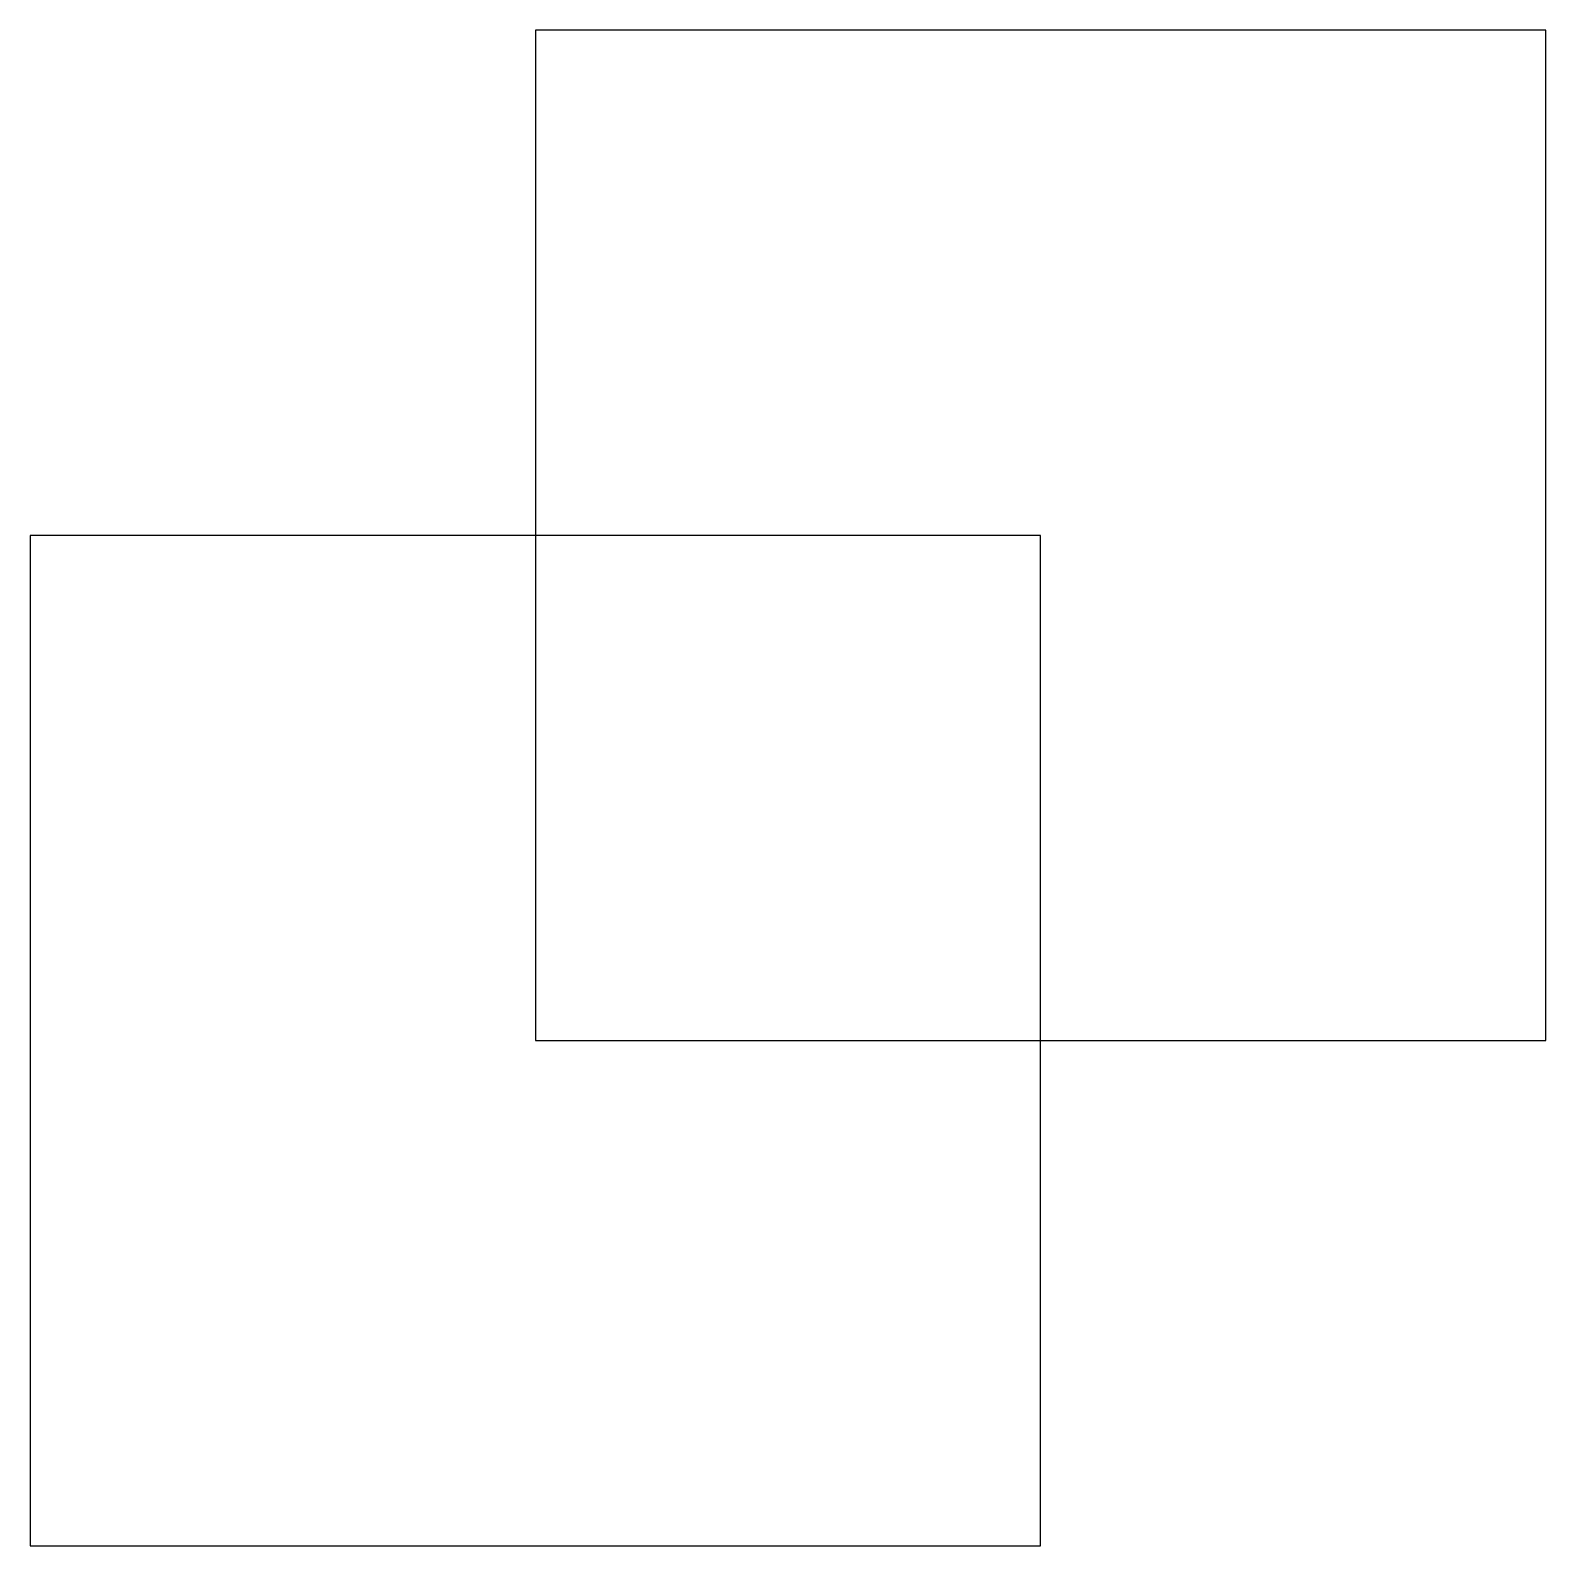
# Model space of a CAD drawing. Header units: millimetres. Extents: x -50 to 100, y -50 to 100.
import ezdxf

# ---------------------------------------------------------------- set-up
doc = ezdxf.new("R2010")
doc.units = ezdxf.units.MM
doc.layers.get('0').update_dxf_attribs({"linetype": 'CONTINUOUS', "lineweight": 25, "true_color": 0x000000})

msp = doc.modelspace()

# ---------------------------------------------------------------- linework, layer by layer
for p, q in [((100, 100), (0, 100)), ((0, 100), (0, 0)), ((100, 0), (100, 100)), ((50, 50), (-50, 50)), ((-50, 50), (-50, -50)), ((50, -50), (50, 50)), ((0, 0), (100, 0)), ((-50, -50), (50, -50))]:
    msp.add_line(p, q)

doc.saveas('drawing.dxf')
